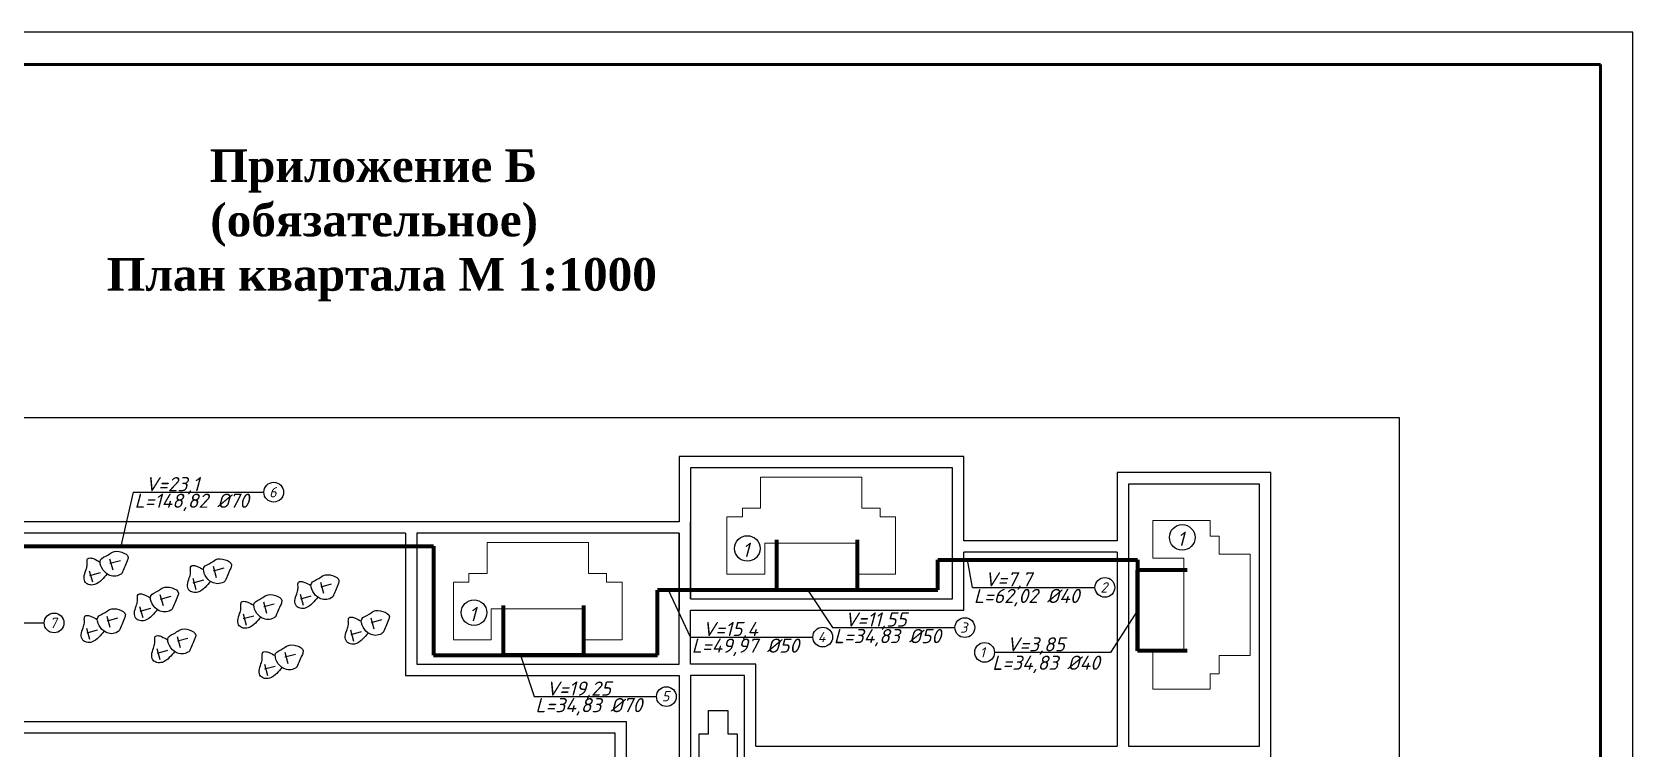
# Model space of a CAD drawing. Header units: millimetres. Extents: x -710977 to 10671, y -929782 to 89628.
# Drawn here: x 2617.8 to 2863.3, y 3743 to 3852.9 of the extents above; entities that cross this region are included whole.
import ezdxf

# ---------------------------------------------------------------- set-up
doc = ezdxf.new("R2010")
doc.units = ezdxf.units.MM
doc.header["$LTSCALE"] = 0.4
for name, color, linetype, lineweight in [('2', 5, 'Continuous', 50), ('5', 7, 'Continuous', 25), ('газ', 7, 'Continuous', 40), ('построение', 7, 'Continuous', 30)]:
    doc.layers.add(name, color=color, linetype=linetype, lineweight=lineweight)
doc.layers.add('план', color=7, linetype='Continuous')
doc.styles.add('1111', font='times.ttf', dxfattribs={"height": 3.5})
doc.styles.add('Курсив', font='isocpeui.ttf')

msp = doc.modelspace()

# ---------------------------------------------------------------- linework, layer by layer
at = {"lineweight": 50}
for p, q in [((2858.278, 3847.868), (2463.274, 3847.868)), ((2858.278, 3560.868), (2858.278, 3847.868))]:
    msp.add_line(p, q, dxfattribs=at)
at = {"color": 0, "linetype": 'ByBlock'}
for p, q in [((2532.21, 3793.761), (2827.408, 3793.761)), ((2827.408, 3793.761), (2827.408, 3607.717))]:
    msp.add_line(p, q, dxfattribs=at)
msp.add_lwpolyline([(2443.278, 3555.868), (2863.278, 3555.868), (2863.278, 3852.868), (2443.278, 3852.868)], close=True)
at = {"color": 0, "ltscale": 0.5}
for centre in [(2727.483, 3773.701), (2794.168, 3775.395), (2685.584, 3763.862)]:
    msp.add_circle(centre, 1.96, dxfattribs=at)
at = {"layer": '2', "color": 0, "lineweight": 90}
for p, q in [((2607.708, 3774.03), (2679.355, 3774.03)), ((2679.355, 3774.03), (2679.355, 3757.342)), ((2731.976, 3775.012), (2731.976, 3767.375)), ((2731.976, 3775.012), (2731.976, 3767.375)), ((2744.313, 3775.012), (2744.313, 3767.375)), ((2744.313, 3775.012), (2744.313, 3767.375)), ((2756.688, 3767.375), (2756.688, 3771.96)), ((2756.688, 3771.96), (2787.308, 3771.96)), ((2787.308, 3771.96), (2787.308, 3758.026)), ((2794.944, 3770.362), (2787.308, 3770.362)), ((2787.308, 3758.026), (2787.308, 3770.362)), ((2713.713, 3767.375), (2756.688, 3767.375)), ((2713.713, 3757.342), (2713.713, 3767.287)), ((2690.04, 3764.979), (2690.04, 3757.932)), ((2690.04, 3764.979), (2690.04, 3757.342)), ((2702.376, 3764.979), (2702.376, 3757.932)), ((2702.376, 3764.979), (2702.376, 3757.342)), ((2679.355, 3757.342), (2713.713, 3757.342)), ((2702.376, 3757.342), (2690.04, 3757.342)), ((2794.944, 3758.026), (2787.308, 3758.026))]:
    msp.add_line(p, q, dxfattribs=at)
at = {"layer": '2', "color": 0, "lineweight": 50}
msp.add_line((2744.313, 3767.375), (2731.976, 3767.375), dxfattribs=at)
at = {"layer": 'газ', "color": 0, "lineweight": 25, "ltscale": 0.08}
for p, q in [((2760.693, 3787.807), (2717.019, 3787.807)), ((2717.019, 3787.807), (2717.019, 3777.774)), ((2760.693, 3774.861), (2760.693, 3787.807)), ((2758.955, 3786.069), (2718.757, 3786.069)), ((2718.757, 3786.069), (2718.757, 3766.003)), ((2758.955, 3766.003), (2758.955, 3786.069)), ((2807.74, 3785.32), (2784.197, 3785.32)), ((2784.197, 3785.32), (2784.197, 3774.861)), ((2807.74, 3741.645), (2807.74, 3785.32)), ((2806.001, 3783.581), (2785.936, 3783.581)), ((2785.936, 3783.581), (2785.936, 3743.383)), ((2806.001, 3743.383), (2806.001, 3783.581)), ((2633.331, 3782.326), (2631.454, 3774.03)), ((2633.331, 3782.326), (2653.356, 3782.326)), ((2717.019, 3777.774), (2611.394, 3777.774)), ((2718.757, 3766.003), (2718.757, 3777.774)), ((2675.082, 3776.036), (2611.394, 3776.036)), ((2675.082, 3776.036), (2675.082, 3754.232)), ((2717.019, 3776.036), (2676.821, 3776.036)), ((2676.821, 3776.036), (2676.821, 3755.97)), ((2717.019, 3776.036), (2717.019, 3764.264)), ((2717.019, 3755.97), (2717.019, 3776.036)), ((2784.197, 3774.861), (2760.693, 3774.861)), ((2760.693, 3764.264), (2760.693, 3773.123)), ((2784.197, 3773.123), (2760.693, 3773.123)), ((2784.197, 3773.123), (2784.197, 3743.383)), ((2762.014, 3767.73), (2761.268, 3771.96)), ((2718.757, 3760.117), (2715.41, 3767.287)), ((2718.757, 3766.003), (2758.955, 3766.003)), ((2736.692, 3767.375), (2740.543, 3761.574)), ((2762.014, 3767.73), (2780.792, 3767.73)), ((2718.757, 3764.264), (2760.693, 3764.264)), ((2718.757, 3755.97), (2718.757, 3764.264)), ((2741.72, 3764.264), (2760.693, 3764.264)), ((2787.308, 3764.194), (2783.151, 3757.769)), ((2600.908, 3762.284), (2619.685, 3762.284)), ((2740.543, 3761.574), (2759.321, 3761.574)), ((2784.197, 3760.619), (2784.197, 3743.383)), ((2718.757, 3760.117), (2737.535, 3760.117)), ((2676.821, 3755.97), (2717.019, 3755.97)), ((2692.719, 3757.342), (2694.792, 3750.99)), ((2728.806, 3755.97), (2718.757, 3755.97)), ((2728.806, 3743.383), (2728.806, 3755.97)), ((2783.151, 3757.769), (2765.386, 3757.769)), ((2675.082, 3754.232), (2717.019, 3754.232)), ((2699.784, 3754.232), (2717.019, 3754.232)), ((2717.019, 3754.232), (2717.019, 3740.988)), ((2727.068, 3754.232), (2718.757, 3754.232)), ((2718.757, 3754.232), (2718.757, 3739.25)), ((2727.068, 3728.707), (2727.068, 3754.232)), ((2694.792, 3750.99), (2713.569, 3750.99)), ((2599.288, 3747.168), (2637.169, 3747.168)), ((2637.169, 3747.168), (2708.918, 3747.168)), ((2708.918, 3747.168), (2708.918, 3740.988)), ((2601.026, 3745.43), (2637.169, 3745.43)), ((2637.169, 3745.43), (2707.18, 3745.43)), ((2707.18, 3745.43), (2707.18, 3677.959)), ((2728.806, 3743.383), (2784.197, 3743.383)), ((2785.936, 3743.383), (2806.001, 3743.383))]:
    msp.add_line(p, q, dxfattribs=at)
for points in [[(2721.531, 3745.265), (2721.531, 3748.868), (2724.523, 3748.868), (2724.523, 3745.265)], [(2724.523, 3745.265), (2725.925, 3745.265), (2725.925, 3734.27), (2720.129, 3734.27), (2720.129, 3745.265), (2721.531, 3745.265)]]:
    msp.add_lwpolyline(points, dxfattribs=at)
for centre in [(2654.871, 3782.326), (2782.307, 3767.73), (2621.201, 3762.284), (2760.836, 3761.574), (2739.05, 3760.117), (2763.871, 3757.769), (2715.085, 3750.99)]:
    msp.add_circle(centre, 1.515, dxfattribs=at)
at = {"layer": 'план', "color": 0}
for p, q in [((2629.713, 3772.134), (2630.185, 3770.424)), ((2631.36, 3771.815), (2629.761, 3771.373)), ((2645.565, 3770.982), (2646.038, 3769.273)), ((2647.212, 3770.664), (2645.613, 3770.221)), ((2626.595, 3770.285), (2627.067, 3768.576)), ((2628.242, 3769.967), (2626.643, 3769.524)), ((2642.447, 3769.134), (2642.92, 3767.424)), ((2644.094, 3768.815), (2642.495, 3768.373)), ((2662.039, 3768.544), (2662.512, 3766.835)), ((2663.686, 3768.226), (2662.087, 3767.783)), ((2637.431, 3766.654), (2637.904, 3764.945)), ((2639.079, 3766.336), (2637.48, 3765.893)), ((2653.284, 3765.503), (2653.757, 3763.793)), ((2658.921, 3766.696), (2659.394, 3764.986)), ((2660.568, 3766.377), (2658.969, 3765.935)), ((2629.281, 3763.329), (2629.754, 3761.619)), ((2630.929, 3763.01), (2629.33, 3762.568)), ((2634.314, 3764.806), (2634.786, 3763.096)), ((2635.961, 3764.487), (2634.362, 3764.045)), ((2650.166, 3763.654), (2650.639, 3761.944)), ((2651.813, 3763.335), (2650.214, 3762.893)), ((2654.931, 3765.184), (2653.332, 3764.742)), ((2669.758, 3763.065), (2670.231, 3761.355)), ((2626.164, 3761.48), (2626.636, 3759.77)), ((2627.811, 3761.161), (2626.212, 3760.719)), ((2666.64, 3761.216), (2667.113, 3759.506)), ((2668.287, 3760.897), (2666.688, 3760.455)), ((2671.405, 3762.746), (2669.806, 3762.304)), ((2636.962, 3758.377), (2637.435, 3756.667)), ((2638.61, 3758.058), (2637.01, 3757.616)), ((2640.08, 3760.226), (2640.553, 3758.516)), ((2641.728, 3759.907), (2640.128, 3759.465)), ((2653.437, 3755.939), (2653.909, 3754.229)), ((2655.084, 3755.62), (2653.485, 3755.178)), ((2656.554, 3757.788), (2657.027, 3756.078)), ((2658.202, 3757.469), (2656.602, 3757.027))]:
    msp.add_line(p, q, dxfattribs=at)
for points in [[(2631.599, 3769.874), (2632.42, 3771.816), (2632.555, 3772.335), (2631.566, 3773.128), (2630.141, 3773.142), (2629.441, 3772.687), (2628.321, 3771.938), (2628.525, 3770.707), (2629.543, 3769.671), (2630.421, 3769.443), (2631.354, 3769.701), (2631.599, 3769.874)], [(2629.312, 3769.807), (2628.496, 3768.891), (2627.39, 3768.153), (2626.609, 3768.133), (2626.026, 3768.464), (2625.798, 3769.286), (2626.074, 3770.349), (2626.268, 3771.098), (2626.268, 3771.83), (2626.346, 3772.13), (2626.744, 3772.24), (2627.324, 3772.09), (2628.253, 3771.623)], [(2645.164, 3768.655), (2644.349, 3767.74), (2643.242, 3767.001), (2642.461, 3766.982), (2641.878, 3767.312), (2641.651, 3768.135), (2641.926, 3769.197), (2642.121, 3769.947), (2642.121, 3770.678), (2642.198, 3770.978), (2642.597, 3771.089), (2643.177, 3770.938), (2644.106, 3770.471)], [(2647.451, 3768.722), (2648.273, 3770.664), (2648.407, 3771.183), (2647.419, 3771.976), (2645.993, 3771.99), (2645.293, 3771.535), (2644.173, 3770.786), (2644.377, 3769.556), (2645.396, 3768.519), (2646.273, 3768.292), (2647.206, 3768.55), (2647.451, 3768.722)], [(2661.638, 3766.217), (2660.823, 3765.302), (2659.716, 3764.563), (2658.935, 3764.544), (2658.352, 3764.874), (2658.125, 3765.697), (2658.4, 3766.759), (2658.595, 3767.509), (2658.595, 3768.24), (2658.673, 3768.54), (2659.071, 3768.651), (2659.651, 3768.5), (2660.58, 3768.033)], [(2663.925, 3766.284), (2664.747, 3768.226), (2664.881, 3768.745), (2663.893, 3769.538), (2662.467, 3769.552), (2661.767, 3769.097), (2660.647, 3768.348), (2660.851, 3767.118), (2661.87, 3766.081), (2662.747, 3765.854), (2663.68, 3766.112), (2663.925, 3766.284)], [(2637.031, 3764.327), (2636.215, 3763.412), (2635.109, 3762.673), (2634.328, 3762.654), (2633.745, 3762.984), (2633.517, 3763.807), (2633.793, 3764.869), (2633.987, 3765.619), (2633.987, 3766.35), (2634.065, 3766.65), (2634.463, 3766.761), (2635.043, 3766.61), (2635.972, 3766.143)], [(2639.318, 3764.394), (2640.139, 3766.336), (2640.274, 3766.855), (2639.285, 3767.648), (2637.86, 3767.662), (2637.16, 3767.207), (2636.04, 3766.458), (2636.244, 3765.228), (2637.262, 3764.191), (2638.14, 3763.964), (2639.073, 3764.222), (2639.318, 3764.394)], [(2652.883, 3763.175), (2652.068, 3762.26), (2650.961, 3761.521), (2650.18, 3761.502), (2649.597, 3761.832), (2649.37, 3762.655), (2649.645, 3763.717), (2649.84, 3764.467), (2649.839, 3765.198), (2649.917, 3765.499), (2650.316, 3765.609), (2650.896, 3765.458), (2651.825, 3764.992)], [(2655.17, 3763.242), (2655.992, 3765.184), (2656.126, 3765.703), (2655.138, 3766.496), (2653.712, 3766.51), (2653.012, 3766.055), (2651.892, 3765.306), (2652.096, 3764.076), (2653.115, 3763.039), (2653.992, 3762.812), (2654.925, 3763.07), (2655.17, 3763.242)], [(2628.881, 3761.002), (2628.065, 3760.086), (2626.959, 3759.347), (2626.178, 3759.328), (2625.595, 3759.659), (2625.367, 3760.481), (2625.643, 3761.543), (2625.837, 3762.293), (2625.837, 3763.025), (2625.915, 3763.325), (2626.313, 3763.435), (2626.893, 3763.285), (2627.822, 3762.818)], [(2631.168, 3761.068), (2631.989, 3763.011), (2632.124, 3763.53), (2631.135, 3764.323), (2629.71, 3764.337), (2629.01, 3763.882), (2627.89, 3763.132), (2628.094, 3761.902), (2629.112, 3760.866), (2629.99, 3760.638), (2630.923, 3760.896), (2631.168, 3761.068)], [(2669.357, 3760.737), (2668.542, 3759.822), (2667.435, 3759.083), (2666.654, 3759.064), (2666.071, 3759.394), (2665.844, 3760.217), (2666.119, 3761.279), (2666.314, 3762.029), (2666.314, 3762.76), (2666.392, 3763.061), (2666.79, 3763.171), (2667.37, 3763.02), (2668.299, 3762.554)], [(2671.644, 3760.804), (2672.466, 3762.746), (2672.6, 3763.265), (2671.612, 3764.059), (2670.186, 3764.072), (2669.486, 3763.617), (2668.366, 3762.868), (2668.57, 3761.638), (2669.589, 3760.601), (2670.466, 3760.374), (2671.399, 3760.632), (2671.644, 3760.804)], [(2641.967, 3757.965), (2642.788, 3759.908), (2642.923, 3760.426), (2641.934, 3761.22), (2640.509, 3761.233), (2639.809, 3760.778), (2638.688, 3760.029), (2638.893, 3758.799), (2639.911, 3757.762), (2640.788, 3757.535), (2641.721, 3757.793), (2641.967, 3757.965)], [(2639.68, 3757.898), (2638.864, 3756.983), (2637.758, 3756.244), (2636.977, 3756.225), (2636.394, 3756.555), (2636.166, 3757.378), (2636.442, 3758.44), (2636.636, 3759.19), (2636.636, 3759.921), (2636.714, 3760.222), (2637.112, 3760.332), (2637.692, 3760.181), (2638.621, 3759.715)], [(2658.441, 3755.527), (2659.262, 3757.47), (2659.397, 3757.988), (2658.408, 3758.782), (2656.983, 3758.795), (2656.283, 3758.34), (2655.163, 3757.591), (2655.367, 3756.361), (2656.385, 3755.324), (2657.263, 3755.097), (2658.196, 3755.355), (2658.441, 3755.527)], [(2656.154, 3755.461), (2655.338, 3754.545), (2654.232, 3753.806), (2653.451, 3753.787), (2652.868, 3754.117), (2652.64, 3754.94), (2652.916, 3756.002), (2653.11, 3756.752), (2653.11, 3757.483), (2653.188, 3757.784), (2653.586, 3757.894), (2654.166, 3757.743), (2655.095, 3757.277)]]:
    msp.add_spline(points, degree=3, dxfattribs=at)
at = {"layer": 'построение', "lineweight": 20}
for p, q in [((2729.517, 3784.65), (2729.517, 3779.89)), ((2737.292, 3784.65), (2729.517, 3784.65)), ((2737.292, 3784.65), (2745.066, 3784.65)), ((2745.066, 3784.65), (2745.066, 3779.89)), ((2724.36, 3770.053), (2724.36, 3778.542)), ((2724.36, 3778.542), (2726.74, 3778.542)), ((2726.74, 3779.89), (2726.74, 3778.542)), ((2726.74, 3779.89), (2729.517, 3779.89)), ((2747.843, 3779.89), (2745.066, 3779.89)), ((2747.843, 3779.89), (2747.843, 3778.542)), ((2750.223, 3778.542), (2747.843, 3778.542)), ((2750.223, 3769.736), (2750.223, 3778.542)), ((2789.986, 3777.978), (2789.669, 3777.978)), ((2789.669, 3777.978), (2789.669, 3772.504)), ((2789.986, 3777.978), (2798.475, 3777.978)), ((2798.475, 3777.978), (2798.475, 3775.598)), ((2799.823, 3775.598), (2798.475, 3775.598)), ((2799.823, 3775.598), (2799.823, 3772.821)), ((2687.581, 3774.617), (2687.581, 3769.858)), ((2695.355, 3774.617), (2687.581, 3774.617)), ((2695.355, 3774.617), (2703.13, 3774.617)), ((2703.13, 3774.617), (2703.13, 3769.858)), ((2730.152, 3774.496), (2730.152, 3769.736)), ((2730.152, 3774.496), (2731.533, 3774.496)), ((2731.533, 3774.496), (2737.292, 3774.496)), ((2743.036, 3774.496), (2737.292, 3774.496)), ((2744.432, 3774.496), (2743.036, 3774.496)), ((2744.432, 3774.496), (2744.432, 3769.736)), ((2804.583, 3772.821), (2799.823, 3772.821)), ((2804.583, 3765.047), (2804.583, 3772.821)), ((2789.669, 3772.187), (2789.669, 3772.504)), ((2794.429, 3772.187), (2789.669, 3772.187)), ((2794.429, 3772.187), (2794.429, 3770.806)), ((2794.429, 3770.806), (2794.429, 3765.047)), ((2682.424, 3760.02), (2682.424, 3768.509)), ((2682.424, 3768.509), (2684.804, 3768.509)), ((2684.804, 3769.858), (2684.804, 3768.509)), ((2684.804, 3769.858), (2687.581, 3769.858)), ((2705.907, 3769.858), (2703.13, 3769.858)), ((2705.907, 3769.858), (2705.907, 3768.509)), ((2708.287, 3768.509), (2705.907, 3768.509)), ((2708.287, 3759.703), (2708.287, 3768.509)), ((2724.36, 3770.053), (2724.36, 3769.736)), ((2724.36, 3769.736), (2729.834, 3769.736)), ((2730.152, 3769.736), (2729.834, 3769.736)), ((2744.432, 3769.736), (2744.749, 3769.736)), ((2750.223, 3769.736), (2744.749, 3769.736)), ((2688.216, 3764.463), (2688.216, 3759.703)), ((2688.216, 3764.463), (2689.596, 3764.463)), ((2689.596, 3764.463), (2695.355, 3764.463)), ((2701.1, 3764.463), (2695.355, 3764.463)), ((2702.495, 3764.463), (2701.1, 3764.463)), ((2702.495, 3764.463), (2702.495, 3759.703)), ((2794.429, 3759.302), (2794.429, 3765.047)), ((2804.583, 3765.047), (2804.583, 3757.272)), ((2682.424, 3760.02), (2682.424, 3759.703)), ((2682.424, 3759.703), (2687.898, 3759.703)), ((2688.216, 3759.703), (2687.898, 3759.703)), ((2702.495, 3759.703), (2702.813, 3759.703)), ((2708.287, 3759.703), (2702.813, 3759.703)), ((2794.429, 3757.907), (2794.429, 3759.302)), ((2794.429, 3757.907), (2789.669, 3757.907)), ((2789.669, 3757.907), (2789.669, 3757.589)), ((2789.669, 3752.116), (2789.669, 3757.589)), ((2799.823, 3754.495), (2799.823, 3757.272)), ((2804.583, 3757.272), (2799.823, 3757.272)), ((2798.475, 3752.116), (2798.475, 3754.495)), ((2799.823, 3754.495), (2798.475, 3754.495)), ((2789.669, 3752.116), (2798.475, 3752.116))]:
    msp.add_line(p, q, dxfattribs=at)

# ---------------------------------------------------------------- texts
at = {"layer": '5', "color": 0, "style": 'Курсив'}
for p in [(2793.396, 3774.095), (2726.711, 3772.401), (2684.812, 3762.562)]:
    msp.add_text('1', height=2.173, dxfattribs=at).set_placement(p)
at = {"layer": 'газ', "color": 0, "lineweight": 25, "ltscale": 0.08, "style": 'Курсив'}
for s, height, p in [('V=23,1', 2.1729, (2635.207, 3782.475)), ('6', 1.571, (2654.17, 3781.538)), ('L=148,82 %%C70', 2.17285, (2633.539, 3779.93)), ('V=7,7', 2.1729, (2763.89, 3767.879)), ('2', 1.571, (2781.63, 3766.942)), ('L=62,02 %%C40', 2.17285, (2762.222, 3765.334)), ('7', 1.571, (2620.499, 3761.496)), ('V=11,55', 2.1729, (2742.419, 3761.723)), ('V=15,4', 2.1729, (2720.633, 3760.266)), ('4', 1.571, (2738.276, 3759.329)), ('L=34,83 %%C50', 2.17285, (2740.751, 3759.178)), ('3', 1.571, (2760.116, 3760.786)), ('L=49,97 %%C50', 2.17285, (2718.965, 3757.721)), ('1', 1.571, (2763.13, 3756.979)), ('V=3,85', 2.1729, (2767.262, 3757.919)), ('L=34,83 %%C40', 2.17285, (2765.046, 3755.094)), ('V=19,25', 2.1729, (2696.667, 3751.139)), ('L=34,83 %%C70', 2.17285, (2694.999, 3748.594)), ('5', 1.571, (2714.381, 3750.259))]:
    msp.add_text(s, height=height, dxfattribs=at).set_placement(p)
at = {"layer": 'газ', "lineweight": 70, "ltscale": 0.08, "insert": (2585.91, 3834.881), "char_height": 5, "attachment_point": 1, "style": '1111'}
msp.add_mtext_dynamic_manual_height_columns('\\pi59.155;{\\fTimes New Roman|b1|i0|c204|p18;Приложение Б\\P\\pi59.235;(обязательное)\\P\\pi43.3785;План квартала М 1:1000}', width=167.10705, gutter_width=17.5, heights=[0], dxfattribs=at)

doc.saveas('drawing.dxf')
